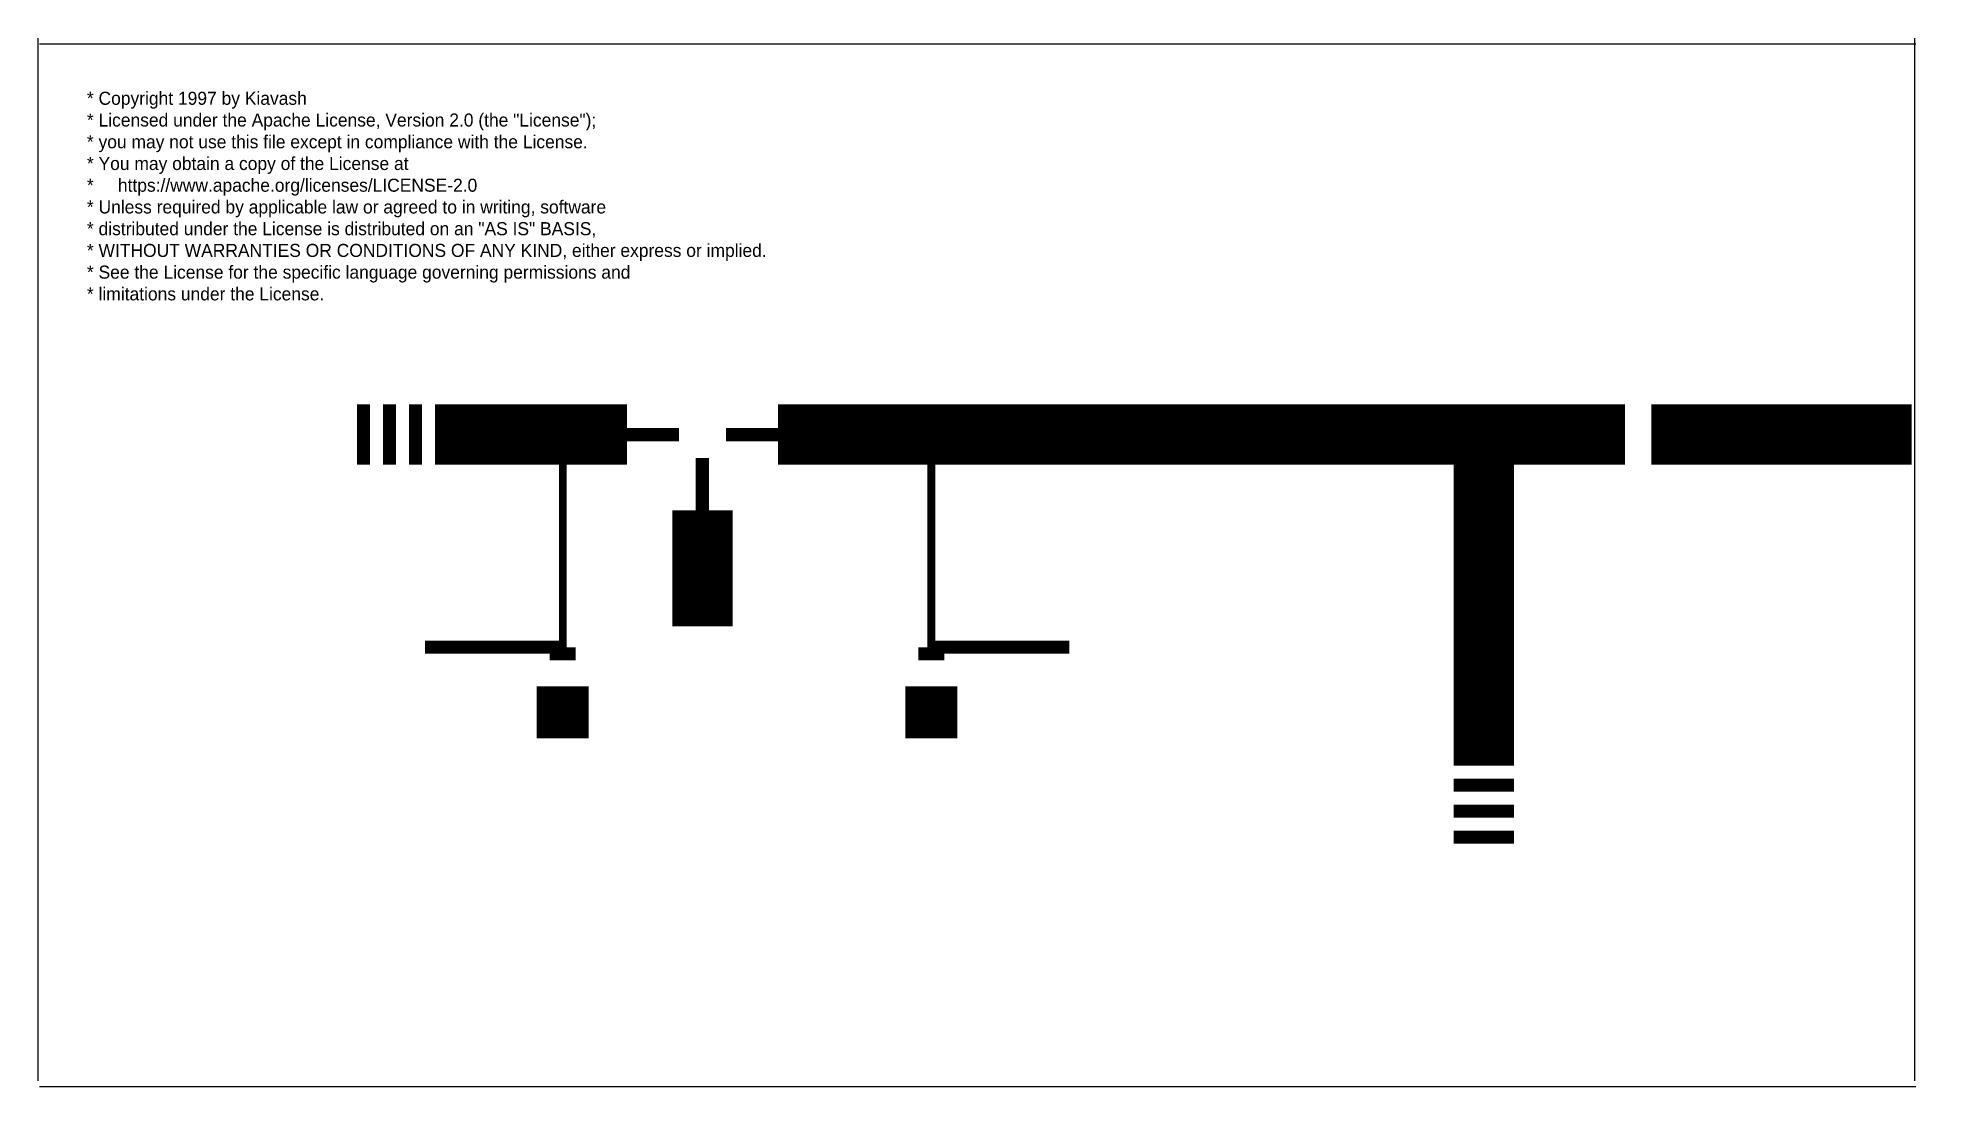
# Model space of a CAD drawing. Extents: x -12.2 to 60.8, y -5 to 35.2.
import ezdxf

# ---------------------------------------------------------------- set-up
doc = ezdxf.new("R2010")
doc.units = 0
doc.header["$MEASUREMENT"] = 0
doc.layers.get('0').update_dxf_attribs({"linetype": 'CONTINUOUS'})

msp = doc.modelspace()

# ---------------------------------------------------------------- linework, layer by layer
for p, q in [((-12.23, -4.792), (-12.23, 35.208)), ((59.77, -4.792), (59.77, 35.208)), ((59.82, 34.981), (-12.18, 34.981)), ((59.82, -5.019), (-12.18, -5.019))]:
    msp.add_line(p, q)
for points, const_width in [([(0, 20), (0.5, 20)], 2.31), ([(1, 20), (1.5, 20)], 2.31), ([(2, 20), (2.5, 20)], 2.31), ([(49.66, 20), (59.66, 20)], 2.31), ([(43.24, 18.845), (43.24, 7.305)], 2.31), ([(7.9, 11.845), (7.9, 11.345)], 1), ([(22.04, 11.845), (22.04, 11.345)], 1), ([(7.9, 10.345), (7.9, 8.345)], 2), ([(22.04, 10.345), (22.04, 8.345)], 2), ([(43.24, 6.805), (43.24, 6.305)], 2.31), ([(43.24, 5.805), (43.24, 5.305)], 2.31), ([(43.24, 4.805), (43.24, 4.305)], 2.31)]:
    msp.add_lwpolyline(points, dxfattribs=dict(const_width=const_width))
for points in [[(3, 20, 2.31, 2.31, 0), (7.9, 20, 2.31, 2.31, 0), (10.36, 20, 0.51, 0.51, 0), (12.36, 20, 0.51, 0.51, 0)], [(14.16, 20, 0.51, 0.51, 0), (16.16, 20, 2.31, 2.31, 0), (22.04, 20, 2.31, 2.31, 0), (43.24, 20, 2.31, 2.31, 0), (48.66, 20, 2.31, 2.31, 0)], [(13.26, 19.1, 0.51, 0.51, 0), (13.26, 17.1, 2.31, 2.31, 0), (13.26, 12.65, 2.31, 2.31, 0)], [(7.9, 18.845, 0.3, 0.3, 0), (7.9, 11.845, 0.5, 0.5, 0), (2.61, 11.845, 0.5, 0.5, 0)], [(22.04, 18.845, 0.3, 0.3, 0), (22.04, 11.845, 0.5, 0.5, 0), (27.33, 11.845, 0.5, 0.5, 0)]]:
    msp.add_lwpolyline(points, format="xyseb")

# ---------------------------------------------------------------- texts
at = {"insert": (-10.356, 33.149), "char_height": 0.5, "attachment_point": 1}
msp.add_mtext_dynamic_manual_height_columns('* Copyright 1997 by Kiavash^J* Licensed under the Apache License, Version 2.0 (the "License");^J* you may not use this file except in compliance with the License.^J* You may obtain a copy of the License at^J*     https://www.apache.org/licenses/LICENSE-2.0^J* Unless required by applicable law or agreed to in writing, software^J* distributed under the License is distributed on an "AS IS" BASIS,^J* WITHOUT WARRANTIES OR CONDITIONS OF ANY KIND, either express or implied.^J* See the License for the specific language governing permissions and^J* limitations under the License.', width=71.95012, gutter_width=17.5, heights=[0], dxfattribs=at)

doc.saveas('drawing.dxf')
